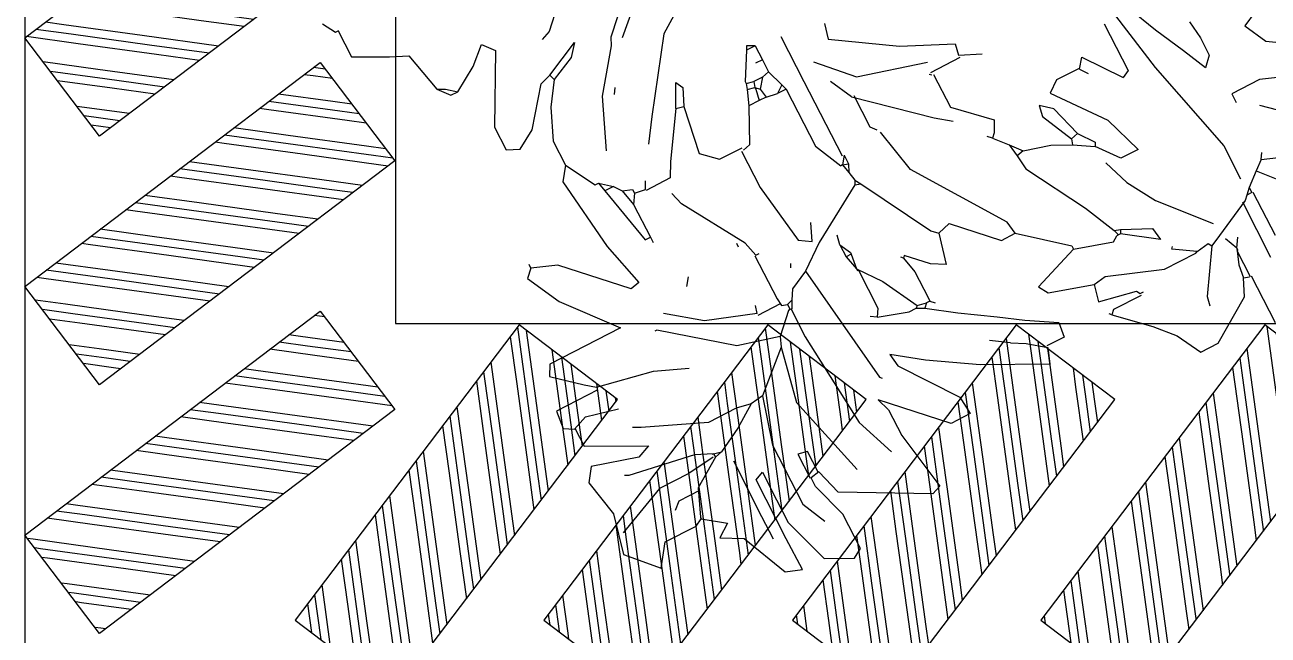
# Model space of a CAD drawing. Header units: metres. Extents: x 1769 to 3632, y 809 to 2652.
# Drawn here: x 2678.467 to 2678.97, y 1798.32 to 1798.567 of the extents above; entities that cross this region are included whole.
import ezdxf

# ---------------------------------------------------------------- set-up
doc = ezdxf.new("R2010")
doc.units = ezdxf.units.M
doc.header["$LTSCALE"] = 10
for name, color, linetype in [('A-FLOR-LEVL', 2, 'Continuous'), ('A-WALL', 6, 'Continuous'), ('A-WALL-PATT', 8, 'Continuous'), ('G+E_Madera', 35, 'Continuous'), ('L-PLNT', 66, 'Continuous')]:
    doc.layers.add(name, color=color, linetype=linetype)

# ---------------------------------------------------------------- blocks, each defined once
blk = doc.blocks.new('GARRA DE LEON')
at = {"layer": 'L-PLNT', "color": 65, "linetype": 'Continuous'}
for p, q in [((1270.3492, 335.3241), (1270.4072, 335.3531)), ((1270.4072, 335.3531), (1270.4279, 335.3406)), ((1270.2622, 335.3116), (1270.2975, 335.3241)), ((1270.2975, 335.3241), (1270.2964, 335.2495)), ((1270.3161, 335.2205), (1270.3492, 335.3241)), ((1270.4279, 335.3406), (1270.4279, 335.2578)), ((1270.2167, 335.2081), (1270.2622, 335.3116)), ((1270.6184, 335.3075), (1270.4403, 335.2122)), ((1270.6163, 335.1667), (1270.6391, 335.2992)), ((1270.6391, 335.2992), (1270.6184, 335.3075)), ((1271.2354, 335.2454), (1271.2644, 335.2992)), ((1271.2644, 335.2992), (1271.3059, 335.2992)), ((1271.3059, 335.2992), (1271.4011, 335.2371)), ((1271.4342, 335.204), (1271.4342, 335.3158)), ((1270.2964, 335.2495), (1270.2964, 335.1087)), ((1270.3616, 335.1998), (1270.3865, 335.2537)), ((1270.4279, 335.2578), (1270.403, 335.1791)), ((1271.1982, 335.204), (1271.2354, 335.2454)), ((1270.2716, 335.1833), (1270.2716, 335.2371)), ((1270.3161, 335.1667), (1270.3161, 335.2205)), ((1271.3307, 335.1998), (1271.3265, 335.2205)), ((1271.4011, 335.2371), (1271.4177, 335.1998)), ((1270.1712, 335.1833), (1270.2167, 335.2081)), ((1270.3616, 335.059), (1270.3616, 335.1998)), ((1270.4403, 335.2122), (1270.4238, 335.1543)), ((1270.4486, 335.0011), (1270.4983, 335.1874)), ((1270.548, 335.1004), (1270.5811, 335.1874)), ((1270.7219, 335.1915), (1270.606, 335.0756)), ((1270.7675, 335.1915), (1270.7219, 335.1915)), ((1270.7633, 335.1501), (1270.7675, 335.1915)), ((1271.1319, 335.1418), (1271.1982, 335.204)), ((1271.3887, 335.1087), (1271.3307, 335.1998)), ((1271.4177, 335.1998), (1271.4301, 335.204)), ((1271.4218, 335.1708), (1271.4177, 335.1998)), ((1271.4321, 335.1418), (1271.4321, 335.204)), ((1271.4901, 335.0549), (1271.4891, 335.1874)), ((1269.9724, 335.1211), (1270.0304, 335.1833)), ((1270.0304, 335.1833), (1270.0635, 335.1377)), ((1270.1546, 335.1294), (1270.2001, 335.1626)), ((1270.2001, 335.1626), (1270.1712, 335.1833)), ((1270.2726, 335.0507), (1270.2716, 335.1833)), ((1270.3161, 335.1004), (1270.3161, 335.1667)), ((1270.403, 335.1791), (1270.403, 335.1584)), ((1270.6163, 335.1046), (1270.6163, 335.1667)), ((1270.9663, 335.175), (1270.8337, 335.1087)), ((1270.9787, 335.1418), (1270.9663, 335.175)), ((1271.4342, 335.1377), (1271.4218, 335.1708)), ((1270.0635, 335.1377), (1270.138, 335.1377)), ((1270.138, 335.1377), (1270.1546, 335.1294)), ((1270.401, 335.1004), (1270.401, 335.1584)), ((1270.4238, 335.1543), (1270.403, 335.1584)), ((1270.4217, 335.1543), (1270.4217, 335.1046)), ((1270.6764, 335.03), (1270.7633, 335.1501)), ((1270.9414, 335.1129), (1270.9787, 335.1418)), ((1271.0201, 335.1377), (1270.9787, 335.1377)), ((1271.0242, 335.1046), (1271.0201, 335.1377)), ((1271.1319, 335.1418), (1271.1278, 335.1377)), ((1271.1402, 335.1336), (1271.1319, 335.1418)), ((1271.4342, 335.1377), (1271.4218, 335.1087)), ((1271.4342, 335.1377), (1271.4342, 335.1418)), ((1271.4342, 335.1377), (1271.4466, 335.117)), ((1271.5191, 335.0466), (1271.5191, 335.1501)), ((1269.9931, 335.0342), (1269.9724, 335.1211)), ((1270.1546, 335.1253), (1270.1546, 335.1294)), ((1270.1794, 335.0673), (1270.1546, 335.1253)), ((1270.2964, 335.1087), (1270.3161, 335.1004)), ((1270.8337, 335.1087), (1270.7343, 335.0466)), ((1270.9124, 335.0963), (1270.9414, 335.1129)), ((1270.9124, 335.0963), (1270.9414, 335.1129)), ((1271.1195, 335.1046), (1271.2023, 335.1211)), ((1271.2064, 335.1336), (1271.1402, 335.1336)), ((1271.2023, 335.1211), (1271.2064, 335.1294)), ((1271.2064, 335.1294), (1271.2147, 335.1294)), ((1271.3845, 335.1004), (1271.3887, 335.1087)), ((1271.4135, 335.0963), (1271.3887, 335.1087)), ((1270.1297, 335.0735), (1270.1132, 335.088)), ((1270.4217, 335.1046), (1270.401, 335.1004)), ((1270.5294, 334.8851), (1270.548, 335.1004)), ((1270.606, 335.0756), (1270.6163, 335.1046)), ((1270.9124, 335.0963), (1270.8752, 335.0714)), ((1270.9621, 335.0673), (1271.0242, 335.1046)), ((1271.1278, 335.0673), (1271.1195, 335.1046)), ((1271.1568, 335.0632), (1271.2769, 335.1067)), ((1271.2769, 335.1067), (1271.3514, 335.1067)), ((1271.3555, 335.1046), (1271.31, 335.0756)), ((1271.3514, 335.1067), (1271.3555, 335.1046)), ((1271.3555, 335.1046), (1271.3845, 335.1004)), ((1271.4963, 335.0549), (1271.4135, 335.0963)), ((1270.1049, 335.0311), (1269.9931, 335.0797)), ((1270.1794, 335.0735), (1270.1297, 335.0735)), ((1270.2416, 335.0259), (1270.1794, 335.0673)), ((1270.3906, 334.9555), (1270.3616, 335.059)), ((1270.9124, 335.0342), (1270.9621, 335.0673)), ((1271.0325, 335.0383), (1271.1278, 335.0673)), ((1271.1278, 335.0673), (1271.1568, 335.0632)), ((1271.31, 335.0756), (1271.3141, 335.0714)), ((1271.3265, 334.9679), (1271.4135, 335.0673)), ((1271.5046, 335.0466), (1271.4963, 335.0549)), ((1271.546, 335.0093), (1271.604, 335.0756)), ((1269.9765, 334.9514), (1269.9931, 335.0342)), ((1270.1753, 335.0311), (1270.1049, 335.0311)), ((1270.2374, 335.0238), (1270.1753, 335.0311)), ((1270.5936, 334.7609), (1270.6308, 335.0342)), ((1270.6308, 335.0342), (1270.635, 335.0383)), ((1270.7343, 335.0466), (1270.6722, 335.0011)), ((1270.6722, 335.0011), (1270.6764, 335.03)), ((1270.842, 334.9886), (1270.9124, 335.0342)), ((1271.0201, 335.0176), (1271.0325, 335.0383)), ((1271.2976, 335.0466), (1271.2272, 334.9969)), ((1271.2934, 335.0176), (1271.2976, 335.0466)), ((1271.517, 335.0342), (1271.5046, 335.0466)), ((1271.517, 335.0466), (1271.5046, 335.0466)), ((1271.517, 335.0342), (1271.517, 335.0466)), ((1271.546, 335.0093), (1271.517, 335.0342)), ((1270.2416, 335.0176), (1270.2043, 335.0011)), ((1270.2416, 335.0176), (1270.2374, 335.0176)), ((1270.2416, 335.0176), (1270.2416, 335.0259)), ((1270.2581, 335.0218), (1270.2416, 335.0259)), ((1270.2416, 335.0176), (1270.2581, 335.0218)), ((1270.312, 334.9928), (1270.2581, 335.0218)), ((1271.1236, 334.9803), (1271.0201, 335.0176)), ((1271.1236, 334.9803), (1271.2064, 335.0052)), ((1271.2064, 335.0052), (1271.2189, 334.9969)), ((1271.2313, 334.9886), (1271.2934, 335.0176)), ((1271.5088, 334.9306), (1271.5088, 335.0093)), ((1271.5667, 334.9928), (1271.546, 335.0093)), ((1271.5667, 334.9928), (1271.6371, 335.0197)), ((1270.0593, 334.9762), (1270.0511, 334.9721)), ((1270.2043, 335.0011), (1270.0593, 334.9762)), ((1270.3616, 334.9596), (1270.312, 334.9928)), ((1270.4735, 334.881), (1270.4486, 335.0011)), ((1270.7841, 334.9472), (1270.842, 334.9886)), ((1271.1236, 334.9721), (1271.1236, 334.9803)), ((1271.1857, 334.9141), (1271.2189, 334.9845)), ((1271.2189, 334.9845), (1271.223, 334.9969)), ((1271.223, 334.9969), (1271.2189, 334.9969)), ((1271.2189, 334.9845), (1271.2313, 334.9886)), ((1271.2272, 334.9969), (1271.223, 334.9969)), ((1271.2313, 334.9886), (1271.2272, 334.9969)), ((1271.5667, 334.9928), (1271.575, 334.9803)), ((1269.9972, 334.9224), (1269.9765, 334.9514)), ((1270.0966, 334.9514), (1269.9972, 334.9224)), ((1270.1256, 334.9389), (1270.0966, 334.9514)), ((1270.2622, 334.9534), (1270.1297, 334.8975)), ((1270.3285, 334.9534), (1270.2622, 334.9534)), ((1270.3616, 334.9596), (1270.3285, 334.9534)), ((1270.3906, 334.9555), (1270.3616, 334.9596)), ((1270.4735, 334.881), (1270.3906, 334.9555)), ((1271.0284, 334.8934), (1271.1236, 334.9721)), ((1271.2893, 334.9058), (1271.3265, 334.9679)), ((1271.7034, 334.9658), (1271.6164, 334.8892)), ((1270.0034, 334.8768), (1270.1256, 334.9389)), ((1270.6847, 334.9182), (1270.7509, 334.9389)), ((1270.7302, 334.8561), (1270.7716, 334.9348)), ((1270.7509, 334.9389), (1270.7675, 334.9389)), ((1270.7675, 334.9389), (1270.7841, 334.9472)), ((1270.7716, 334.9348), (1270.7675, 334.9389)), ((1270.7716, 334.9348), (1270.7923, 334.9389)), ((1270.7923, 334.9389), (1270.7841, 334.9472)), ((1270.8006, 334.9389), (1270.7923, 334.9389)), ((1270.8006, 334.9389), (1270.8089, 334.9472)), ((1270.8006, 334.9306), (1270.8006, 334.9389)), ((1270.8006, 334.8685), (1270.8006, 334.9306)), ((1271.4549, 334.7153), (1271.5088, 334.9306)), ((1270.1297, 334.8975), (1270.1132, 334.8892)), ((1270.6847, 334.9182), (1270.6722, 334.9099)), ((1270.695, 334.9017), (1270.6847, 334.9182)), ((1270.695, 334.8106), (1270.695, 334.9017)), ((1271.1112, 334.7816), (1271.1857, 334.9141)), ((1271.2686, 334.8478), (1271.2893, 334.9058)), ((1270.0034, 334.8354), (1270.0034, 334.8768)), ((1270.4818, 334.8602), (1270.4735, 334.881)), ((1270.5294, 334.8188), (1270.5294, 334.8851)), ((1270.8669, 334.8851), (1270.8379, 334.8685)), ((1270.8834, 334.8188), (1270.8669, 334.8851)), ((1270.9124, 334.8106), (1270.9953, 334.8934)), ((1270.9953, 334.8934), (1271.0284, 334.8934)), ((1271.0284, 334.8934), (1271.0242, 334.8644)), ((1270.4818, 334.8602), (1270.3906, 334.8354)), ((1270.5232, 334.8188), (1270.4818, 334.8602)), ((1270.6929, 334.8064), (1270.7302, 334.8561)), ((1270.7923, 334.8313), (1270.8006, 334.8685)), ((1270.8379, 334.8685), (1270.7965, 334.8271)), ((1271.0242, 334.8644), (1270.8917, 334.6698)), ((1271.3017, 334.854), (1271.2644, 334.8064)), ((1271.3431, 334.854), (1271.3017, 334.854)), ((1271.3141, 334.7691), (1271.3431, 334.854)), ((1271.575, 334.8395), (1271.575, 334.8602)), ((1271.7076, 334.8644), (1271.6413, 334.8395)), ((1269.9807, 334.823), (1270.0014, 334.8354)), ((1269.9848, 334.7836), (1269.9807, 334.823)), ((1270.0014, 334.8354), (1270.0345, 334.823)), ((1270.0345, 334.823), (1270.1049, 334.8395)), ((1270.2084, 334.8023), (1270.2788, 334.8313)), ((1270.3906, 334.8354), (1270.254, 334.7277)), ((1270.5273, 334.8188), (1270.5232, 334.8188)), ((1270.5273, 334.8064), (1270.5273, 334.8188)), ((1270.5314, 334.8188), (1270.5273, 334.8188)), ((1270.5397, 334.8023), (1270.5314, 334.8188)), ((1270.7923, 334.8313), (1270.7882, 334.8271)), ((1270.7965, 334.8271), (1270.7923, 334.8313)), ((1270.871, 334.8064), (1270.8834, 334.8188)), ((1270.8834, 334.8188), (1270.9124, 334.8106)), ((1271.6413, 334.8395), (1271.575, 334.8395)), ((1271.691, 334.7733), (1271.7821, 334.8313)), ((1270.0842, 334.7774), (1270.2084, 334.8023)), ((1270.461, 334.794), (1270.3534, 334.7567)), ((1270.461, 334.7981), (1270.5149, 334.7981)), ((1270.461, 334.794), (1270.4652, 334.7774)), ((1270.5128, 334.7857), (1270.5149, 334.8023)), ((1270.5149, 334.8023), (1270.5273, 334.8064)), ((1270.5397, 334.8023), (1270.5273, 334.8064)), ((1270.5522, 334.7816), (1270.5397, 334.8023)), ((1270.6847, 334.7733), (1270.6929, 334.8064)), ((1270.6929, 334.8064), (1270.6929, 334.8106)), ((1270.6971, 334.7733), (1270.6929, 334.8064)), ((1270.7841, 334.649), (1270.871, 334.8064)), ((1271.223, 334.7816), (1271.2644, 334.8064)), ((1271.2437, 334.765), (1271.2686, 334.7981)), ((1271.2686, 334.7981), (1271.2644, 334.8064)), ((1270.0842, 334.7836), (1269.9848, 334.7836)), ((1270.0635, 334.7609), (1270.0842, 334.7774)), ((1270.5128, 334.6822), (1270.5128, 334.7857)), ((1270.5936, 334.7609), (1270.5522, 334.7816)), ((1270.6847, 334.7443), (1270.6847, 334.7733)), ((1270.6971, 334.7733), (1270.6847, 334.7733)), ((1270.6847, 334.7443), (1270.6971, 334.7691)), ((1270.6971, 334.7691), (1270.6971, 334.7733)), ((1271.1071, 334.7484), (1271.1112, 334.7816)), ((1271.1816, 334.7609), (1271.223, 334.7816)), ((1271.194, 334.6987), (1271.2272, 334.7691)), ((1271.2272, 334.7691), (1271.223, 334.7816)), ((1271.2437, 334.765), (1271.223, 334.6946)), ((1271.2437, 334.765), (1271.2272, 334.7691)), ((1271.2313, 334.6615), (1271.3141, 334.7691)), ((1271.5502, 334.765), (1271.5253, 334.7112)), ((1271.5698, 334.7443), (1271.5502, 334.765)), ((1271.6661, 334.7236), (1271.691, 334.7733)), ((1270.0055, 334.7112), (1270.0635, 334.7609)), ((1270.3534, 334.7567), (1270.283, 334.7029)), ((1270.5728, 334.7319), (1270.5687, 334.7402)), ((1270.6474, 334.7194), (1270.5936, 334.7609)), ((1270.6847, 334.7443), (1270.6888, 334.7236)), ((1271.1029, 334.7194), (1271.1071, 334.7484)), ((1271.1029, 334.7194), (1271.1236, 334.7443)), ((1271.1236, 334.7443), (1271.1071, 334.7484)), ((1271.1236, 334.7443), (1271.1816, 334.7609)), ((1271.5698, 334.7029), (1271.5698, 334.7443)), ((1270.0179, 334.6884), (1270.0055, 334.7112)), ((1270.254, 334.7277), (1270.2498, 334.7277)), ((1270.6101, 334.6946), (1270.635, 334.7112)), ((1270.635, 334.7112), (1270.6515, 334.6739)), ((1270.7716, 334.6449), (1270.6474, 334.7194)), ((1271.0781, 334.6905), (1271.1029, 334.7194)), ((1271.4301, 334.5786), (1271.4549, 334.7153)), ((1271.5253, 334.7112), (1271.4922, 334.6449)), ((1271.6992, 334.707), (1271.6661, 334.7236)), ((1270.1877, 334.6884), (1270.0179, 334.6884)), ((1270.0966, 334.5786), (1270.1877, 334.6884)), ((1270.5894, 334.5579), (1270.6101, 334.6946)), ((1271.0781, 334.6905), (1271.0698, 334.6822)), ((1271.0864, 334.6822), (1271.0781, 334.6905)), ((1271.1982, 334.6739), (1271.194, 334.6987)), ((1271.223, 334.6946), (1271.1982, 334.6739)), ((1271.3265, 334.6242), (1271.3845, 334.7029)), ((1271.4011, 334.6946), (1271.3845, 334.7029)), ((1271.4011, 334.6946), (1271.3845, 334.7029)), ((1271.4011, 334.5828), (1271.4011, 334.6946)), ((1271.5647, 334.6615), (1271.5698, 334.7029)), ((1270.3658, 334.6573), (1270.3534, 334.6739)), ((1270.5149, 334.6822), (1270.5066, 334.649)), ((1270.5149, 334.6822), (1270.5232, 334.6822)), ((1270.8917, 334.6698), (1270.871, 334.5704)), ((1271.0284, 334.5911), (1271.0988, 334.6573)), ((1271.0988, 334.6573), (1271.0864, 334.6822)), ((1271.2561, 334.6428), (1271.2313, 334.6615)), ((1271.31, 334.6449), (1271.3224, 334.6615)), ((1270.5066, 334.649), (1270.4238, 334.5124)), ((1270.49, 334.6408), (1270.49, 334.649)), ((1270.7716, 334.6449), (1270.7841, 334.649)), ((1270.7758, 334.6366), (1270.7716, 334.6449)), ((1270.7716, 334.6159), (1270.7758, 334.6366)), ((1270.7758, 334.6366), (1270.7841, 334.649)), ((1271.31, 334.6428), (1271.2561, 334.6428)), ((1271.31, 334.6449), (1271.3265, 334.6242)), ((1271.4922, 334.6449), (1271.4632, 334.5786)), ((1270.2457, 334.6242), (1270.1297, 334.5082)), ((1270.2416, 334.5207), (1270.2664, 334.6201)), ((1270.2664, 334.6201), (1270.2457, 334.6242)), ((1270.7675, 334.5952), (1270.7716, 334.6159)), ((1270.7799, 334.5994), (1270.7716, 334.6159)), ((1270.987, 334.5952), (1271.0201, 334.6201)), ((1270.0593, 334.5041), (1270.0966, 334.5786)), ((1270.7343, 334.5331), (1270.7633, 334.5952)), ((1270.7675, 334.5952), (1270.7633, 334.5952)), ((1270.7675, 334.5952), (1270.7799, 334.5994)), ((1270.7799, 334.5786), (1270.7675, 334.5952)), ((1270.7758, 334.5786), (1270.7758, 334.4006)), ((1270.7799, 334.5786), (1270.7799, 334.5994)), ((1270.8503, 334.4751), (1270.987, 334.5952)), ((1271.0284, 334.5124), (1271.0284, 334.5911)), ((1270.3326, 334.5455), (1270.3326, 334.5579)), ((1270.5894, 334.471), (1270.5894, 334.5579)), ((1270.8565, 334.5497), (1270.8669, 334.5621)), ((1270.2912, 334.413), (1270.3202, 334.5455)), ((1270.3202, 334.5455), (1270.3326, 334.5455)), ((1270.3326, 334.4668), (1270.3326, 334.5455)), ((1270.7343, 334.3964), (1270.7343, 334.5331)), ((1270.8565, 334.4751), (1270.8565, 334.5497)), ((1270.0759, 334.4875), (1270.0593, 334.5041)), ((1270.1297, 334.5082), (1270.0759, 334.4875)), ((1270.2208, 334.355), (1270.2416, 334.5207)), ((1270.4238, 334.5124), (1270.4155, 334.4834)), ((1271.0242, 334.5124), (1271.0201, 334.5082)), ((1271.0946, 334.5062), (1271.0242, 334.5062)), ((1271.0946, 334.5), (1271.1402, 334.5207)), ((1271.0988, 334.4751), (1271.0946, 334.5)), ((1270.0759, 334.4875), (1270.0759, 334.4793)), ((1270.8503, 334.4751), (1270.8255, 334.4254)), ((1270.8793, 334.442), (1271.0284, 334.4834)), ((1270.9911, 334.4254), (1271.0988, 334.4751)), ((1270.3244, 334.4296), (1270.3326, 334.4668)), ((1270.3451, 334.4461), (1270.3326, 334.4668)), ((1270.3451, 334.4461), (1270.3699, 334.4503)), ((1270.3451, 334.4378), (1270.3451, 334.4461)), ((1270.4279, 334.4523), (1270.3699, 334.4523)), ((1270.3699, 334.4503), (1270.3782, 334.4337)), ((1270.4445, 334.4213), (1270.4279, 334.4523)), ((1270.5066, 334.4337), (1270.5397, 334.4648)), ((1270.5397, 334.4648), (1270.5936, 334.4648)), ((1270.6101, 334.4668), (1270.5936, 334.471)), ((1270.6474, 334.3923), (1270.6101, 334.4668)), ((1270.312, 334.413), (1270.3244, 334.4296)), ((1270.3244, 334.4296), (1270.3451, 334.4378)), ((1270.5066, 334.326), (1270.4445, 334.4213)), ((1270.5232, 334.3302), (1270.5066, 334.4337)), ((1270.813, 334.3716), (1270.8793, 334.442)), ((1270.8627, 334.3426), (1270.9911, 334.4254)), ((1270.2416, 334.326), (1270.2788, 334.3923)), ((1270.2788, 334.3923), (1270.2871, 334.3923)), ((1270.2871, 334.3923), (1270.312, 334.413)), ((1270.2871, 334.3923), (1270.2912, 334.413)), ((1270.312, 334.413), (1270.2912, 334.413)), ((1270.6598, 334.3592), (1270.6474, 334.3923)), ((1270.6722, 334.3923), (1270.6474, 334.3923)), ((1270.6764, 334.3674), (1270.6722, 334.3923)), ((1270.6888, 334.3923), (1270.6722, 334.3923)), ((1270.6847, 334.3716), (1270.6888, 334.3923)), ((1270.6888, 334.3923), (1270.7136, 334.3964)), ((1270.7302, 334.384), (1270.7136, 334.3964)), ((1270.7343, 334.3964), (1270.7136, 334.3964)), ((1270.7302, 334.384), (1270.7343, 334.3964)), ((1270.7758, 334.4006), (1270.7758, 334.2929)), ((1270.4528, 334.3177), (1270.4196, 334.3674)), ((1270.6764, 334.3633), (1270.6847, 334.3716)), ((1270.6764, 334.3633), (1270.6764, 334.3674)), ((1270.7012, 334.3509), (1270.6847, 334.3716)), ((1270.7178, 334.3467), (1270.7302, 334.384)), ((1270.2416, 334.326), (1270.2208, 334.355)), ((1270.6598, 334.3592), (1270.6764, 334.3633)), ((1270.6639, 334.3467), (1270.6598, 334.3592)), ((1270.6639, 334.3467), (1270.6805, 334.3509)), ((1270.6639, 334.3426), (1270.6639, 334.3467)), ((1270.6971, 334.2846), (1270.6639, 334.3426)), ((1270.6805, 334.3509), (1270.6764, 334.3633)), ((1270.7012, 334.3509), (1270.6805, 334.3509)), ((1270.7178, 334.3467), (1270.7012, 334.3509)), ((1270.7178, 334.3177), (1270.7178, 334.3467)), ((1270.871, 334.3095), (1270.8627, 334.3426)), ((1270.2416, 334.2681), (1270.2416, 334.326)), ((1270.3782, 334.2308), (1270.3326, 334.3385)), ((1270.5563, 334.1728), (1270.4528, 334.3177)), ((1270.5066, 334.326), (1270.5232, 334.3302)), ((1270.5066, 334.326), (1270.5314, 334.2763)), ((1270.5397, 334.2929), (1270.5232, 334.3302)), ((1270.7178, 334.3177), (1270.7012, 334.3177)), ((1270.7178, 334.2846), (1270.7178, 334.3177)), ((1270.5314, 334.2763), (1270.5397, 334.2929)), ((1270.2705, 334.2018), (1270.2416, 334.2681)), ((1270.7178, 334.2846), (1270.6971, 334.2846)), ((1270.7012, 334.2763), (1270.6971, 334.2846)), ((1270.7178, 334.2846), (1270.7012, 334.2763)), ((1270.1442, 334.2391), (1270.1712, 334.2515)), ((1270.1442, 334.1852), (1270.1442, 334.2391)), ((1270.1712, 334.2515), (1270.2126, 334.2266)), ((1270.4114, 334.2266), (1270.403, 334.2391)), ((1270.2126, 334.2266), (1270.2747, 334.148)), ((1270.4445, 334.1438), (1270.3782, 334.2308)), ((1270.2208, 334.0403), (1270.1442, 334.1852)), ((1270.3037, 334.1521), (1270.2705, 334.2018)), ((1270.6225, 334.1273), (1270.5563, 334.1728)), ((1270.2747, 334.148), (1270.2995, 334.1397)), ((1270.2995, 334.1397), (1270.3037, 334.1521)), ((1270.2995, 334.1397), (1270.3782, 334.1024)), ((1270.3575, 334.1273), (1270.3037, 334.1521)), ((1270.3782, 334.1024), (1270.3575, 334.1273)), ((1270.4528, 334.1273), (1270.4445, 334.1438)), ((1270.4528, 334.1273), (1270.4445, 334.1438)), ((1270.5397, 334.0403), (1270.4528, 334.1273)), ((1270.5397, 334.0776), (1270.4735, 334.1397)), ((1270.0718, 334.0569), (1270.0925, 334.0817)), ((1270.0883, 334.0651), (1270.109, 334.0817)), ((1270.0925, 334.0817), (1270.109, 334.0817)), ((1270.109, 334.0817), (1270.1629, 334.0486)), ((1270.0511, 333.9657), (1270.0718, 334.0569)), ((1270.0718, 334.0569), (1270.0883, 334.0651)), ((1270.1629, 334.0486), (1270.2001, 334.0154)), ((1270.341, 334.0569), (1270.3202, 334.0651)), ((1270.3824, 334.0154), (1270.341, 334.0569)), ((1270.2001, 334.0154), (1270.2208, 334.0403)), ((1269.9413, 333.9119), (1270.0138, 333.9492)), ((1270.0138, 333.9492), (1270.0511, 333.9657)), ((1269.9413, 333.8498), (1269.9413, 333.9119)), ((1269.9185, 333.8208), (1269.9351, 333.8498)), ((1269.9351, 333.8498), (1269.9434, 333.8498))]:
    blk.add_line(p, q, dxfattribs=at)
blk = doc.blocks.new('A$C0e1b22ce')
h = blk.add_hatch()
h.set_pattern_fill('ANGLE', color=256, scale=0.38)
h.set_pattern_definition([(0, (0, 0), (0, 2.6543), [1.9304, -0.7239]), (90, (0, 0), (-2.6543, 2e-16), [1.9304, -0.7239])])
h.paths.add_polyline_path([(0.05, 0.15), (0.05, 0), (0, 0), (0, 0.15)])
at = {"layer": 'A-WALL-PATT'}
h = blk.add_hatch(dxfattribs=at)
h.set_pattern_fill('GOST_GROUND', color=256, scale=0.0016)
h.paths.add_polyline_path([(0.05, 0.15), (0.05, 0), (0, 0), (0, 0.15)])
at = {"layer": 'A-WALL'}
blk.add_lwpolyline([(0.05, 0.15), (0.05, 0), (0, 0), (0, 0.15)], close=True, dxfattribs=at)
blk = doc.blocks.new('A$C84a4af2d')
at = {"layer": 'G+E_Madera', "rotation": 127.1872365270105}
for p in [(0.14972, 0.31678), (0.14973, 0.21613), (0.14972, 0.1155)]:
    blk.add_blockref('A$C0e1b22ce', p, dxfattribs=at)
at = {"layer": 'G+E_Madera', "xscale": -0.9999999999999996, "rotation": 142.8127634729895}
for p in [(0.20003, 0.14972), (0.30066, 0.14972), (0.4013, 0.14973), (0.50193, 0.14973)]:
    blk.add_blockref('A$C0e1b22ce', p, dxfattribs=at)

msp = doc.modelspace()

# ---------------------------------------------------------------- linework, layer by layer
at = {"layer": 'A-FLOR-LEVL', "ltscale": 0.01}
for points in [[(2678.46667, 1801.54587), (2678.4667, 1798.29597), (2680.1167, 1798.29585)], [(2680.11673, 1801.54587), (2678.61673, 1801.54587), (2678.6167, 1798.44597), (2680.1167, 1798.44597), (2680.11673, 1801.54587)]]:
    msp.add_lwpolyline(points, dxfattribs=at)

# ---------------------------------------------------------------- block references
at = {"layer": 'A-WALL', "ltscale": 0.01}
msp.add_blockref('A$C84a4af2d', (2678.4667, 1798.29572), dxfattribs=at)
at = {"layer": 'L-PLNT', "xscale": -0.1898607951434572, "yscale": 0.1898607951434572, "zscale": 0.1898607951434572, "rotation": 207.1846337181579}
msp.add_blockref('GARRA DE LEON', (2435.15687, 1744.7936), dxfattribs=at)

doc.saveas('drawing.dxf')
